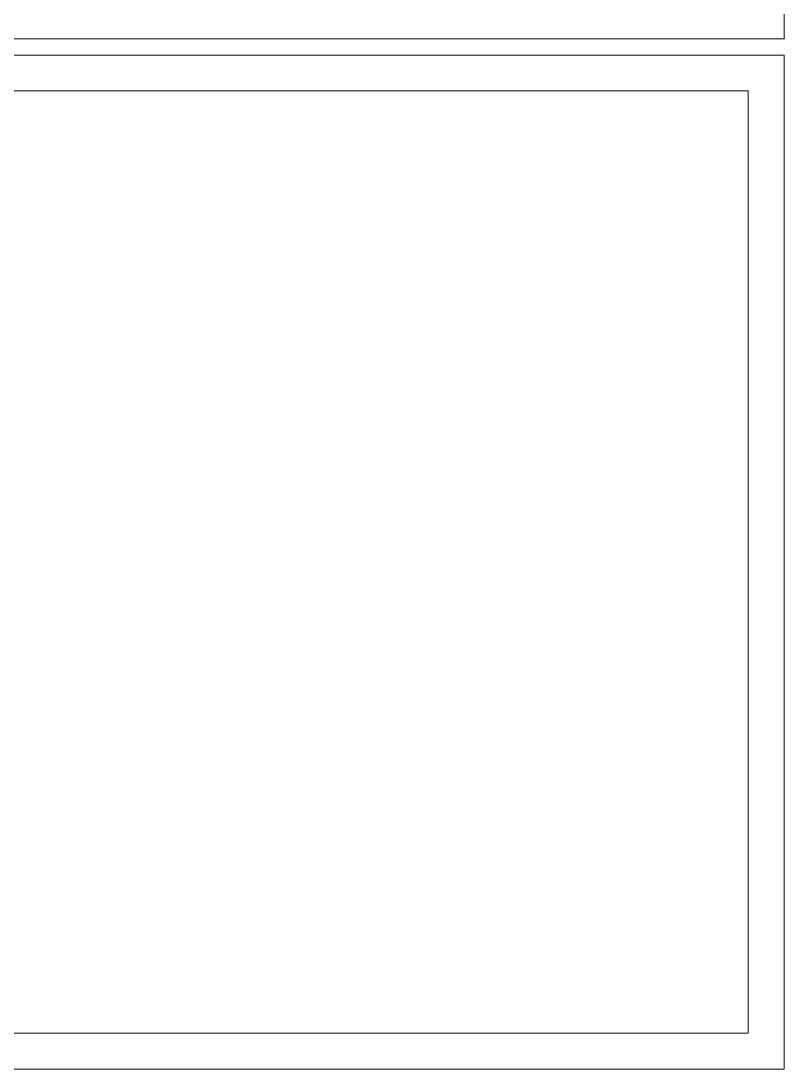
# Model space of a CAD drawing. Header units: inches. Extents: x -1851 to 6314, y -1304 to 4687.
# Drawn here: x -1555.24 to -1521.09, y -1287.46 to -1240.52 of the extents above; entities that cross this region are included whole.
import ezdxf

# ---------------------------------------------------------------- set-up
doc = ezdxf.new("R2010")
doc.units = ezdxf.units.IN
doc.header["$MEASUREMENT"] = 0
doc.layers.add('E-ARRY-TABL', color=9, linetype='Continuous')

# ---------------------------------------------------------------- blocks, each defined once
blk = doc.blocks.new('2.2.1_8 End Plan View')
at = {"color": 7, "linetype": 'Continuous', "lineweight": 15}
for p, q in [((20.1434, 2.6804), (23.3979, 2.6804)), ((23.3979, 2.6804), (23.3979, -3.7368)), ((23.4504, 2.6804), (26.705, 2.6804)), ((23.4504, -3.7368), (23.4504, 2.6804)), ((26.705, 2.6804), (26.705, -3.7368)), ((23.5653, -3.622), (23.5653, 2.5656)), ((23.5653, 2.5656), (26.5902, 2.5656)), ((26.5902, 2.5656), (26.5902, -3.622))]:
    blk.add_line(p, q, dxfattribs=at)

msp = doc.modelspace()

# ---------------------------------------------------------------- block references
at = {"layer": 'E-ARRY-TABL', "xscale": 13.95298604562408, "yscale": 13.95298604562408, "zscale": 13.95298604562408, "rotation": 270}
msp.add_blockref('2.2.1_8 End Plan View', (-1558.49, -914.84669), dxfattribs=at)

doc.saveas('drawing.dxf')
